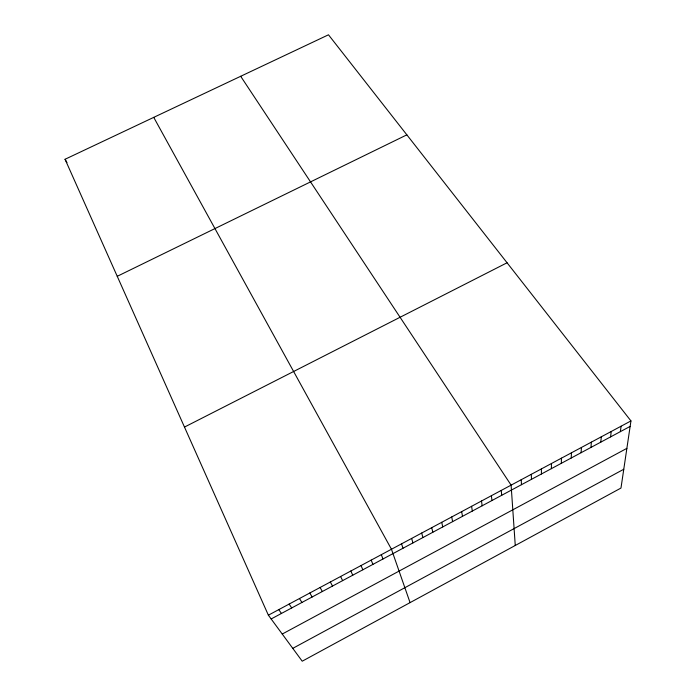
<?xml version="1.0" encoding="UTF-8"?>
<svg xmlns="http://www.w3.org/2000/svg" width="696" height="696" viewBox="0 0 696 696"><rect width="100%" height="100%" fill="white"/><g stroke="black" fill="none" stroke-linecap="round" stroke-linejoin="round"><path stroke-width="1.04" d="M551.389 468.652L551.441 463.527M561.315 463.327L561.463 458.151M571.216 458.012L571.46 452.8M581.09 452.713L581.43 447.45M590.947 447.432L591.383 442.125M600.779 442.16L601.309 436.801M610.592 436.897L611.218 431.494M620.371 431.642L621.093 426.204M630.95 420.923L620.98 488.053L302.221 661.2L268.378 615.194L65.05 159.271L328.486 34.8L630.95 420.923L268.378 615.194M292.772 648.359L623.773 469.252M282.245 634.047L626.878 448.355M271.153 618.97L630.141 426.404M184.484 427.074L507.071 262.775M117.241 276.303L406.856 134.841M278.765 609.626L281.436 613.454M240.685 76.282L511.108 485.129L515.258 545.481M289.136 604.067L291.702 607.947M299.48 598.525L301.933 602.458M309.798 593.001L312.147 596.985M65.05 159.271L66.981 162.62M320.09 587.485L322.335 591.513M153.738 117.363L391.457 549.248L410.066 602.623M330.356 581.987L332.497 586.067M340.596 576.497L342.641 580.629M350.819 571.016L352.759 575.201M361.015 565.552L362.851 569.789M371.185 560.106L372.917 564.386M381.338 554.668L382.965 558.992M401.557 543.828L402.984 548.257M411.632 538.434L412.954 542.906M421.689 533.049L422.907 537.564M431.72 527.672L432.842 532.24M441.725 522.313L442.743 526.924M451.704 516.963L452.626 521.626M461.665 511.63L462.492 516.336M471.601 506.305L472.323 511.064M481.51 500.99L482.145 505.792M491.402 495.691L491.933 500.546M501.268 490.41L501.703 495.3M521.226 479.709L521.469 484.694M531.326 474.307L531.466 479.335M541.392 468.904L541.436 473.985"/></g></svg>
